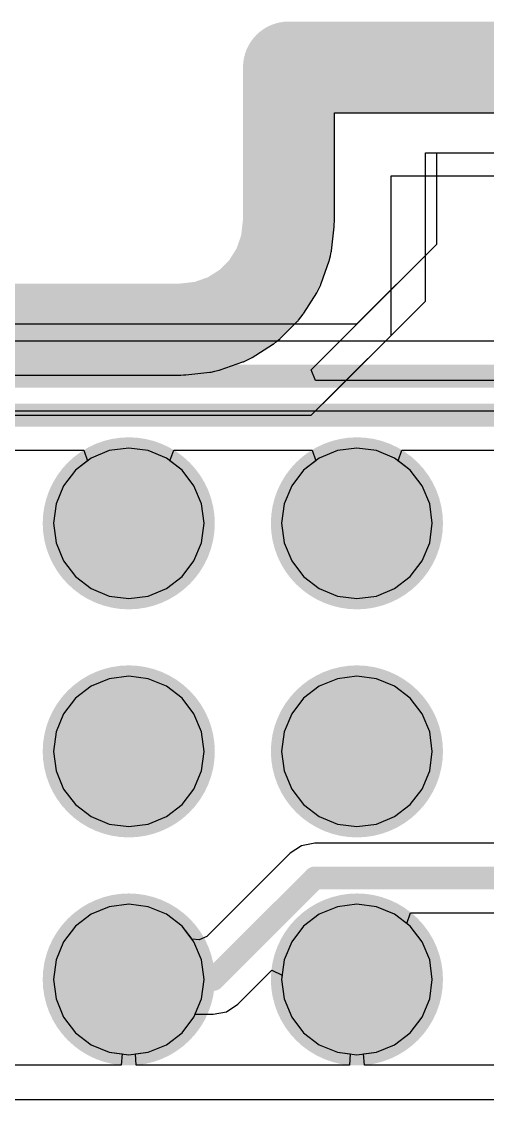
# Model space of a CAD drawing. Header units: millimetres. Extents: x 50.7 to 141.9, y 26.7 to 123.6.
# Drawn here: x 104.6 to 109.78, y 111.63 to 123.64 of the extents above; entities that cross this region are included whole.
import ezdxf

# ---------------------------------------------------------------- set-up
doc = ezdxf.new("R2010")
doc.units = ezdxf.units.MM
for name, color, linetype in [('BottomLayer', 5, 'Continuous'), ('BottomSolder', 6, 'Continuous'), ('InternalPlane1', 76, 'Continuous'), ('InternalPlane3', 216, 'Continuous'), ('MidLayer1', 16, 'Continuous'), ('MidLayer2', 76, 'Continuous'), ('MidLayer3', 90, 'Continuous'), ('MidLayer4', 156, 'Continuous'), ('MultiLayer', 9, 'Continuous'), ('TopLayer', 1, 'Continuous'), ('TopSolder', 216, 'Continuous')]:
    doc.layers.add(name, color=color, linetype=linetype)

msp = doc.modelspace()

# ---------------------------------------------------------------- linework, layer by layer
at = {"layer": 'BottomLayer'}
for p, q in [((109.22, 121.158), (109.22, 122.174)), ((109.22, 122.174), (139.827, 122.174)), ((108.331, 120.269), (109.22, 121.158)), ((86.995, 120.269), (108.331, 120.269)), ((115.911, 120.076), (65.191, 120.076)), ((99.235, 119.3), (115.751, 119.3)), ((105.574, 118.859), (105.372, 118.775)), ((105.791, 118.887), (105.574, 118.859)), ((106.008, 118.859), (105.791, 118.887)), ((106.21, 118.775), (106.008, 118.859)), ((108.114, 118.859), (107.912, 118.775)), ((108.331, 118.887), (108.114, 118.859)), ((108.548, 118.859), (108.331, 118.887)), ((108.75, 118.775), (108.548, 118.859)), ((105.372, 118.775), (105.198, 118.642)), ((106.384, 118.642), (106.21, 118.775)), ((107.912, 118.775), (107.738, 118.642)), ((108.924, 118.642), (108.75, 118.775)), ((105.198, 118.642), (105.065, 118.468)), ((106.517, 118.468), (106.384, 118.642)), ((107.738, 118.642), (107.605, 118.468)), ((109.057, 118.468), (108.924, 118.642)), ((105.065, 118.468), (104.981, 118.266)), ((106.601, 118.266), (106.517, 118.468)), ((107.605, 118.468), (107.521, 118.266)), ((109.141, 118.266), (109.057, 118.468)), ((104.981, 118.266), (104.953, 118.049)), ((106.629, 118.049), (106.601, 118.266)), ((107.521, 118.266), (107.493, 118.049)), ((109.169, 118.049), (109.141, 118.266)), ((104.953, 118.049), (104.981, 117.832)), ((106.601, 117.832), (106.629, 118.049)), ((107.493, 118.049), (107.521, 117.832)), ((109.141, 117.832), (109.169, 118.049)), ((104.981, 117.832), (105.065, 117.63)), ((106.517, 117.63), (106.601, 117.832)), ((107.521, 117.832), (107.605, 117.63)), ((109.057, 117.63), (109.141, 117.832)), ((105.065, 117.63), (105.198, 117.456)), ((106.384, 117.456), (106.517, 117.63)), ((107.605, 117.63), (107.738, 117.456)), ((108.924, 117.456), (109.057, 117.63)), ((105.198, 117.456), (105.372, 117.323)), ((106.21, 117.323), (106.384, 117.456)), ((107.738, 117.456), (107.912, 117.323)), ((108.75, 117.323), (108.924, 117.456)), ((105.372, 117.323), (105.574, 117.239)), ((106.008, 117.239), (106.21, 117.323)), ((107.912, 117.323), (108.114, 117.239)), ((108.548, 117.239), (108.75, 117.323)), ((105.574, 117.239), (105.791, 117.211)), ((105.791, 117.211), (106.008, 117.239)), ((108.114, 117.239), (108.331, 117.211)), ((108.331, 117.211), (108.548, 117.239)), ((105.791, 116.347), (105.574, 116.319)), ((106.008, 116.319), (105.791, 116.347)), ((108.331, 116.347), (108.114, 116.319)), ((108.548, 116.319), (108.331, 116.347)), ((105.372, 116.235), (105.198, 116.102)), ((105.574, 116.319), (105.372, 116.235)), ((106.21, 116.235), (106.008, 116.319)), ((106.384, 116.102), (106.21, 116.235)), ((107.912, 116.235), (107.738, 116.102)), ((108.114, 116.319), (107.912, 116.235)), ((108.75, 116.235), (108.548, 116.319)), ((108.924, 116.102), (108.75, 116.235)), ((105.198, 116.102), (105.065, 115.928)), ((106.517, 115.928), (106.384, 116.102)), ((107.738, 116.102), (107.605, 115.928)), ((109.057, 115.928), (108.924, 116.102)), ((105.065, 115.928), (104.981, 115.726)), ((106.601, 115.726), (106.517, 115.928)), ((107.605, 115.928), (107.521, 115.726)), ((109.141, 115.726), (109.057, 115.928)), ((104.981, 115.726), (104.953, 115.509)), ((106.629, 115.509), (106.601, 115.726)), ((107.521, 115.726), (107.493, 115.509)), ((109.169, 115.509), (109.141, 115.726)), ((104.953, 115.509), (104.981, 115.292)), ((106.601, 115.292), (106.629, 115.509)), ((107.493, 115.509), (107.521, 115.292)), ((109.141, 115.292), (109.169, 115.509)), ((104.981, 115.292), (105.065, 115.09)), ((106.517, 115.09), (106.601, 115.292)), ((107.521, 115.292), (107.605, 115.09)), ((109.057, 115.09), (109.141, 115.292)), ((105.065, 115.09), (105.198, 114.916)), ((106.384, 114.916), (106.517, 115.09)), ((107.605, 115.09), (107.738, 114.916)), ((108.924, 114.916), (109.057, 115.09)), ((105.198, 114.916), (105.372, 114.783)), ((106.21, 114.783), (106.384, 114.916)), ((107.738, 114.916), (107.912, 114.783)), ((108.75, 114.783), (108.924, 114.916)), ((105.372, 114.783), (105.574, 114.699)), ((106.008, 114.699), (106.21, 114.783)), ((107.912, 114.783), (108.114, 114.699)), ((108.548, 114.699), (108.75, 114.783)), ((105.574, 114.699), (105.791, 114.671)), ((105.791, 114.671), (106.008, 114.699)), ((108.114, 114.699), (108.331, 114.671)), ((108.331, 114.671), (108.548, 114.699)), ((105.791, 113.807), (105.574, 113.779)), ((106.008, 113.779), (105.791, 113.807)), ((108.331, 113.807), (108.114, 113.779)), ((108.548, 113.779), (108.331, 113.807)), ((105.372, 113.695), (105.198, 113.562)), ((105.574, 113.779), (105.372, 113.695)), ((106.21, 113.695), (106.008, 113.779)), ((106.384, 113.562), (106.21, 113.695)), ((107.912, 113.695), (107.738, 113.562)), ((108.114, 113.779), (107.912, 113.695)), ((108.75, 113.695), (108.548, 113.779)), ((108.924, 113.562), (108.75, 113.695)), ((105.198, 113.562), (105.065, 113.388)), ((106.517, 113.388), (106.384, 113.562)), ((107.738, 113.562), (107.605, 113.388)), ((109.057, 113.388), (108.924, 113.562)), ((105.065, 113.388), (104.981, 113.186)), ((106.601, 113.186), (106.517, 113.388)), ((107.605, 113.388), (107.521, 113.186)), ((109.141, 113.186), (109.057, 113.388)), ((104.981, 113.186), (104.953, 112.969)), ((106.629, 112.969), (106.601, 113.186)), ((107.521, 113.186), (107.493, 112.969)), ((109.169, 112.969), (109.141, 113.186)), ((104.953, 112.969), (104.981, 112.752)), ((106.601, 112.752), (106.629, 112.969)), ((107.493, 112.969), (107.521, 112.752)), ((109.141, 112.752), (109.169, 112.969)), ((104.981, 112.752), (105.065, 112.55)), ((106.517, 112.55), (106.601, 112.752)), ((107.521, 112.752), (107.605, 112.55)), ((109.057, 112.55), (109.141, 112.752)), ((105.065, 112.55), (105.198, 112.376)), ((106.384, 112.376), (106.517, 112.55)), ((107.605, 112.55), (107.738, 112.376)), ((108.924, 112.376), (109.057, 112.55)), ((105.198, 112.376), (105.372, 112.243)), ((106.21, 112.243), (106.384, 112.376)), ((107.738, 112.376), (107.912, 112.243)), ((108.75, 112.243), (108.924, 112.376)), ((105.372, 112.243), (105.574, 112.159)), ((106.008, 112.159), (106.21, 112.243)), ((107.912, 112.243), (108.114, 112.159)), ((108.548, 112.159), (108.75, 112.243)), ((105.574, 112.159), (105.791, 112.131)), ((105.791, 112.131), (106.008, 112.159)), ((108.114, 112.159), (108.331, 112.131)), ((108.331, 112.131), (108.548, 112.159))]:
    msp.add_line(p, q, dxfattribs=at)
at = {"layer": 'BottomLayer', "const_width": 0.254}
msp.add_lwpolyline([(65.191, 119.688), (115.911, 119.688)], dxfattribs=at)
at = {"layer": 'BottomLayer', "const_width": 0.577}
for points in [[(105.502, 118.049, 1), (106.079, 118.049, 1)], [(108.042, 118.049, 1), (108.619, 118.049, 1)], [(105.502, 115.509, 1), (106.079, 115.509, 1)], [(108.042, 115.509, 1), (108.619, 115.509, 1)], [(105.502, 112.969, 1), (106.079, 112.969, 1)], [(108.042, 112.969, 1), (108.619, 112.969, 1)]]:
    msp.add_lwpolyline(points, format="xyb", close=True, dxfattribs=at)
at = {"layer": 'BottomSolder', "const_width": 0.679}
for points in [[(105.452, 118.049, 1), (106.13, 118.049, 1)], [(107.992, 118.049, 1), (108.67, 118.049, 1)], [(105.452, 115.509, 1), (106.13, 115.509, 1)], [(107.992, 115.509, 1), (108.67, 115.509, 1)], [(105.452, 112.969, 1), (106.13, 112.969, 1)], [(107.992, 112.969, 1), (108.67, 112.969, 1)]]:
    msp.add_lwpolyline(points, format="xyb", close=True, dxfattribs=at)
at = {"layer": 'InternalPlane1'}
for p, q in [((108.081, 121.409), (108.081, 122.619)), ((108.081, 122.619), (140.14, 122.619)), ((108.078, 121.352), (108.079, 121.38)), ((108.079, 121.38), (108.081, 121.409)), ((108.048, 121.085), (108.078, 121.352)), ((108.027, 120.987), (108.036, 121.029)), ((108.036, 121.029), (108.046, 121.071)), ((108.046, 121.071), (108.047, 121.078)), ((108.047, 121.078), (108.048, 121.085)), ((107.934, 120.72), (108.023, 120.973)), ((108.023, 120.973), (108.024, 120.98)), ((108.024, 120.98), (108.027, 120.987)), ((107.892, 120.629), (107.91, 120.668)), ((107.91, 120.668), (107.929, 120.706)), ((107.929, 120.706), (107.931, 120.713)), ((107.931, 120.713), (107.934, 120.72)), ((107.741, 120.389), (107.884, 120.617)), ((107.884, 120.617), (107.888, 120.623)), ((107.888, 120.623), (107.892, 120.629)), ((107.48, 120.11), (107.67, 120.3)), ((107.67, 120.3), (107.675, 120.305)), ((107.675, 120.305), (107.68, 120.31)), ((107.68, 120.31), (107.706, 120.344)), ((107.706, 120.344), (107.734, 120.377)), ((107.734, 120.377), (107.737, 120.384)), ((107.737, 120.384), (107.741, 120.389)), ((107.391, 120.039), (107.396, 120.043)), ((107.396, 120.043), (107.403, 120.046)), ((107.403, 120.046), (107.436, 120.074)), ((107.436, 120.074), (107.47, 120.1)), ((107.47, 120.1), (107.475, 120.105)), ((107.475, 120.105), (107.48, 120.11)), ((107.163, 119.896), (107.391, 120.039)), ((106.807, 119.757), (107.06, 119.846)), ((107.06, 119.846), (107.067, 119.849)), ((107.067, 119.849), (107.074, 119.851)), ((107.074, 119.851), (107.112, 119.87)), ((107.112, 119.87), (107.151, 119.888)), ((107.151, 119.888), (107.157, 119.892)), ((107.157, 119.892), (107.163, 119.896)), ((88.451, 119.699), (106.371, 119.699)), ((106.371, 119.699), (106.4, 119.701)), ((106.4, 119.701), (106.428, 119.702)), ((106.428, 119.702), (106.695, 119.732)), ((106.695, 119.732), (106.702, 119.733)), ((106.702, 119.733), (106.709, 119.734)), ((106.709, 119.734), (106.751, 119.744)), ((106.751, 119.744), (106.793, 119.753)), ((106.793, 119.753), (106.8, 119.756)), ((106.8, 119.756), (106.807, 119.757))]:
    msp.add_line(p, q, dxfattribs=at)
at = {"layer": 'InternalPlane1', "const_width": 1.016}
for points in [[(107.571, 121.409), (107.571, 123.129)], [(107.571, 123.129), (140.351, 123.129)], [(107.541, 121.142), (107.571, 121.409)], [(107.452, 120.888), (107.541, 121.142)], [(107.309, 120.661), (107.452, 120.888)], [(107.119, 120.471), (107.309, 120.661)], [(106.892, 120.328), (107.119, 120.471)], [(106.638, 120.239), (106.892, 120.328)], [(88.451, 120.209), (106.371, 120.209)], [(106.371, 120.209), (106.638, 120.239)]]:
    msp.add_lwpolyline(points, dxfattribs=at)
at = {"layer": 'InternalPlane1'}
for points, const_width in [([(107.317, 123.129, 1), (107.825, 123.129, 1)], 0.508), ([(107.317, 123.129, 1), (107.825, 123.129, 1)], 0.508), ([(107.317, 121.409, 1), (107.825, 121.409, 1)], 0.508), ([(107.317, 121.409, 1), (107.825, 121.409, 1)], 0.508), ([(107.287, 121.142, 1), (107.795, 121.142, 1)], 0.508), ([(107.287, 121.142, 1), (107.795, 121.142, 1)], 0.508), ([(107.198, 120.888, 1), (107.706, 120.888, 1)], 0.508), ([(107.198, 120.888, 1), (107.706, 120.888, 1)], 0.508), ([(107.055, 120.661, 1), (107.563, 120.661, 1)], 0.508), ([(107.055, 120.661, 1), (107.563, 120.661, 1)], 0.508), ([(106.865, 120.471, 1), (107.373, 120.471, 1)], 0.508), ([(106.865, 120.471, 1), (107.373, 120.471, 1)], 0.508), ([(106.638, 120.328, 1), (107.146, 120.328, 1)], 0.508), ([(106.638, 120.328, 1), (107.146, 120.328, 1)], 0.508), ([(106.117, 120.209, 1), (106.625, 120.209, 1)], 0.508), ([(106.117, 120.209, 1), (106.625, 120.209, 1)], 0.508), ([(106.384, 120.239, 1), (106.892, 120.239, 1)], 0.508), ([(106.384, 120.239, 1), (106.892, 120.239, 1)], 0.508), ([(105.312, 118.049, 1), (106.27, 118.049, 1)], 0.958), ([(107.852, 118.049, 1), (108.81, 118.049, 1)], 0.958), ([(105.312, 115.509, 1), (106.27, 115.509, 1)], 0.958), ([(107.852, 115.509, 1), (108.81, 115.509, 1)], 0.958), ([(105.312, 112.969, 1), (106.27, 112.969, 1)], 0.958), ([(107.852, 112.969, 1), (108.81, 112.969, 1)], 0.958)]:
    msp.add_lwpolyline(points, format="xyb", close=True, dxfattribs=dict(at, const_width=const_width))
at = {"layer": 'InternalPlane3'}
for p, q in [((108.081, 121.409), (108.081, 122.619)), ((108.081, 122.619), (140.14, 122.619)), ((108.078, 121.352), (108.079, 121.38)), ((108.079, 121.38), (108.081, 121.409)), ((108.048, 121.085), (108.078, 121.352)), ((108.027, 120.987), (108.036, 121.029)), ((108.036, 121.029), (108.046, 121.071)), ((108.046, 121.071), (108.047, 121.078)), ((108.047, 121.078), (108.048, 121.085)), ((107.934, 120.72), (108.023, 120.973)), ((108.023, 120.973), (108.024, 120.98)), ((108.024, 120.98), (108.027, 120.987)), ((107.892, 120.629), (107.91, 120.668)), ((107.91, 120.668), (107.929, 120.706)), ((107.929, 120.706), (107.931, 120.713)), ((107.931, 120.713), (107.934, 120.72)), ((107.741, 120.389), (107.884, 120.617)), ((107.884, 120.617), (107.888, 120.623)), ((107.888, 120.623), (107.892, 120.629)), ((107.48, 120.11), (107.67, 120.3)), ((107.67, 120.3), (107.675, 120.305)), ((107.675, 120.305), (107.68, 120.31)), ((107.68, 120.31), (107.706, 120.344)), ((107.706, 120.344), (107.734, 120.377)), ((107.734, 120.377), (107.737, 120.384)), ((107.737, 120.384), (107.741, 120.389)), ((107.391, 120.039), (107.396, 120.043)), ((107.396, 120.043), (107.403, 120.046)), ((107.403, 120.046), (107.436, 120.074)), ((107.436, 120.074), (107.47, 120.1)), ((107.47, 120.1), (107.475, 120.105)), ((107.475, 120.105), (107.48, 120.11)), ((107.163, 119.896), (107.391, 120.039)), ((106.807, 119.757), (107.06, 119.846)), ((107.06, 119.846), (107.067, 119.849)), ((107.067, 119.849), (107.074, 119.851)), ((107.074, 119.851), (107.112, 119.87)), ((107.112, 119.87), (107.151, 119.888)), ((107.151, 119.888), (107.157, 119.892)), ((107.157, 119.892), (107.163, 119.896)), ((88.451, 119.699), (106.371, 119.699)), ((106.371, 119.699), (106.4, 119.701)), ((106.4, 119.701), (106.428, 119.702)), ((106.428, 119.702), (106.695, 119.732)), ((106.695, 119.732), (106.702, 119.733)), ((106.702, 119.733), (106.709, 119.734)), ((106.709, 119.734), (106.751, 119.744)), ((106.751, 119.744), (106.793, 119.753)), ((106.793, 119.753), (106.8, 119.756)), ((106.8, 119.756), (106.807, 119.757))]:
    msp.add_line(p, q, dxfattribs=at)
at = {"layer": 'InternalPlane3', "const_width": 1.016}
for points in [[(107.571, 121.409), (107.571, 123.129)], [(107.571, 123.129), (140.351, 123.129)], [(107.541, 121.142), (107.571, 121.409)], [(107.452, 120.888), (107.541, 121.142)], [(107.309, 120.661), (107.452, 120.888)], [(107.119, 120.471), (107.309, 120.661)], [(106.892, 120.328), (107.119, 120.471)], [(106.638, 120.239), (106.892, 120.328)], [(88.451, 120.209), (106.371, 120.209)], [(106.371, 120.209), (106.638, 120.239)]]:
    msp.add_lwpolyline(points, dxfattribs=at)
at = {"layer": 'InternalPlane3'}
for points, const_width in [([(107.317, 123.129, 1), (107.825, 123.129, 1)], 0.508), ([(107.317, 123.129, 1), (107.825, 123.129, 1)], 0.508), ([(107.317, 121.409, 1), (107.825, 121.409, 1)], 0.508), ([(107.317, 121.409, 1), (107.825, 121.409, 1)], 0.508), ([(107.287, 121.142, 1), (107.795, 121.142, 1)], 0.508), ([(107.287, 121.142, 1), (107.795, 121.142, 1)], 0.508), ([(107.198, 120.888, 1), (107.706, 120.888, 1)], 0.508), ([(107.198, 120.888, 1), (107.706, 120.888, 1)], 0.508), ([(107.055, 120.661, 1), (107.563, 120.661, 1)], 0.508), ([(107.055, 120.661, 1), (107.563, 120.661, 1)], 0.508), ([(106.865, 120.471, 1), (107.373, 120.471, 1)], 0.508), ([(106.865, 120.471, 1), (107.373, 120.471, 1)], 0.508), ([(106.638, 120.328, 1), (107.146, 120.328, 1)], 0.508), ([(106.638, 120.328, 1), (107.146, 120.328, 1)], 0.508), ([(106.117, 120.209, 1), (106.625, 120.209, 1)], 0.508), ([(106.117, 120.209, 1), (106.625, 120.209, 1)], 0.508), ([(106.384, 120.239, 1), (106.892, 120.239, 1)], 0.508), ([(106.384, 120.239, 1), (106.892, 120.239, 1)], 0.508), ([(105.312, 118.049, 1), (106.27, 118.049, 1)], 0.958), ([(107.852, 118.049, 1), (108.81, 118.049, 1)], 0.958), ([(105.312, 115.509, 1), (106.27, 115.509, 1)], 0.958), ([(107.852, 115.509, 1), (108.81, 115.509, 1)], 0.958), ([(105.312, 112.969, 1), (106.27, 112.969, 1)], 0.958), ([(107.852, 112.969, 1), (108.81, 112.969, 1)], 0.958)]:
    msp.add_lwpolyline(points, format="xyb", close=True, dxfattribs=dict(at, const_width=const_width))
at = {"layer": 'MidLayer1', "const_width": 0.577}
for points in [[(105.502, 118.049, 1), (106.079, 118.049, 1)], [(108.042, 118.049, 1), (108.619, 118.049, 1)], [(105.502, 115.509, 1), (106.079, 115.509, 1)], [(108.042, 115.509, 1), (108.619, 115.509, 1)], [(105.502, 112.969, 1), (106.079, 112.969, 1)], [(108.042, 112.969, 1), (108.619, 112.969, 1)]]:
    msp.add_lwpolyline(points, format="xyb", close=True, dxfattribs=at)
at = {"layer": 'MidLayer2', "const_width": 0.577}
for points in [[(105.502, 118.049, 1), (106.079, 118.049, 1)], [(108.042, 118.049, 1), (108.619, 118.049, 1)], [(105.502, 115.509, 1), (106.079, 115.509, 1)], [(108.042, 115.509, 1), (108.619, 115.509, 1)], [(105.502, 112.969, 1), (106.079, 112.969, 1)], [(108.042, 112.969, 1), (108.619, 112.969, 1)]]:
    msp.add_lwpolyline(points, format="xyb", close=True, dxfattribs=at)
at = {"layer": 'MidLayer3'}
for p, q in [((108.712, 120.142), (108.712, 121.92)), ((108.712, 121.92), (118.745, 121.92)), ((108.077, 119.507), (108.712, 120.142)), ((107.823, 119.253), (108.077, 119.507)), ((87.376, 119.253), (107.823, 119.253)), ((105.574, 118.859), (105.372, 118.775)), ((105.791, 118.887), (105.574, 118.859)), ((106.008, 118.859), (105.791, 118.887)), ((106.21, 118.775), (106.008, 118.859)), ((108.114, 118.859), (107.912, 118.775)), ((108.331, 118.887), (108.114, 118.859)), ((108.548, 118.859), (108.331, 118.887)), ((108.75, 118.775), (108.548, 118.859)), ((105.372, 118.775), (105.198, 118.642)), ((106.384, 118.642), (106.21, 118.775)), ((107.912, 118.775), (107.738, 118.642)), ((108.924, 118.642), (108.75, 118.775)), ((105.198, 118.642), (105.065, 118.468)), ((106.517, 118.468), (106.384, 118.642)), ((107.738, 118.642), (107.605, 118.468)), ((109.057, 118.468), (108.924, 118.642)), ((105.065, 118.468), (104.981, 118.266)), ((106.601, 118.266), (106.517, 118.468)), ((107.605, 118.468), (107.521, 118.266)), ((109.141, 118.266), (109.057, 118.468)), ((104.981, 118.266), (104.953, 118.049)), ((106.629, 118.049), (106.601, 118.266)), ((107.521, 118.266), (107.493, 118.049)), ((109.169, 118.049), (109.141, 118.266)), ((104.953, 118.049), (104.981, 117.832)), ((106.601, 117.832), (106.629, 118.049)), ((107.493, 118.049), (107.521, 117.832)), ((109.141, 117.832), (109.169, 118.049)), ((104.981, 117.832), (105.065, 117.63)), ((106.517, 117.63), (106.601, 117.832)), ((107.521, 117.832), (107.605, 117.63)), ((109.057, 117.63), (109.141, 117.832)), ((105.065, 117.63), (105.198, 117.456)), ((106.384, 117.456), (106.517, 117.63)), ((107.605, 117.63), (107.738, 117.456)), ((108.924, 117.456), (109.057, 117.63)), ((105.198, 117.456), (105.372, 117.323)), ((106.21, 117.323), (106.384, 117.456)), ((107.738, 117.456), (107.912, 117.323)), ((108.75, 117.323), (108.924, 117.456)), ((105.372, 117.323), (105.574, 117.239)), ((106.008, 117.239), (106.21, 117.323)), ((107.912, 117.323), (108.114, 117.239)), ((108.548, 117.239), (108.75, 117.323)), ((105.574, 117.239), (105.791, 117.211)), ((105.791, 117.211), (106.008, 117.239)), ((108.114, 117.239), (108.331, 117.211)), ((108.331, 117.211), (108.548, 117.239)), ((105.791, 116.347), (105.574, 116.319)), ((106.008, 116.319), (105.791, 116.347)), ((108.331, 116.347), (108.114, 116.319)), ((108.548, 116.319), (108.331, 116.347)), ((105.372, 116.235), (105.198, 116.102)), ((105.574, 116.319), (105.372, 116.235)), ((106.21, 116.235), (106.008, 116.319)), ((106.384, 116.102), (106.21, 116.235)), ((107.912, 116.235), (107.738, 116.102)), ((108.114, 116.319), (107.912, 116.235)), ((108.75, 116.235), (108.548, 116.319)), ((108.924, 116.102), (108.75, 116.235)), ((105.198, 116.102), (105.065, 115.928)), ((106.517, 115.928), (106.384, 116.102)), ((107.738, 116.102), (107.605, 115.928)), ((109.057, 115.928), (108.924, 116.102)), ((105.065, 115.928), (104.981, 115.726)), ((106.601, 115.726), (106.517, 115.928)), ((107.605, 115.928), (107.521, 115.726)), ((109.141, 115.726), (109.057, 115.928)), ((104.981, 115.726), (104.953, 115.509)), ((106.629, 115.509), (106.601, 115.726)), ((107.521, 115.726), (107.493, 115.509)), ((109.169, 115.509), (109.141, 115.726)), ((104.953, 115.509), (104.981, 115.292)), ((106.601, 115.292), (106.629, 115.509)), ((107.493, 115.509), (107.521, 115.292)), ((109.141, 115.292), (109.169, 115.509)), ((104.981, 115.292), (105.065, 115.09)), ((106.517, 115.09), (106.601, 115.292)), ((107.521, 115.292), (107.605, 115.09)), ((109.057, 115.09), (109.141, 115.292)), ((105.065, 115.09), (105.198, 114.916)), ((106.384, 114.916), (106.517, 115.09)), ((107.605, 115.09), (107.738, 114.916)), ((108.924, 114.916), (109.057, 115.09)), ((105.198, 114.916), (105.372, 114.783)), ((106.21, 114.783), (106.384, 114.916)), ((107.738, 114.916), (107.912, 114.783)), ((108.75, 114.783), (108.924, 114.916)), ((105.372, 114.783), (105.574, 114.699)), ((106.008, 114.699), (106.21, 114.783)), ((107.912, 114.783), (108.114, 114.699)), ((108.548, 114.699), (108.75, 114.783)), ((105.574, 114.699), (105.791, 114.671)), ((105.791, 114.671), (106.008, 114.699)), ((108.114, 114.699), (108.331, 114.671)), ((108.331, 114.671), (108.548, 114.699)), ((105.791, 113.807), (105.574, 113.779)), ((106.008, 113.779), (105.791, 113.807)), ((108.331, 113.807), (108.114, 113.779)), ((108.548, 113.779), (108.331, 113.807)), ((105.372, 113.695), (105.198, 113.562)), ((105.574, 113.779), (105.372, 113.695)), ((106.21, 113.695), (106.008, 113.779)), ((106.384, 113.562), (106.21, 113.695)), ((107.912, 113.695), (107.738, 113.562)), ((108.114, 113.779), (107.912, 113.695)), ((108.75, 113.695), (108.548, 113.779)), ((108.924, 113.562), (108.75, 113.695)), ((105.198, 113.562), (105.065, 113.388)), ((106.517, 113.388), (106.384, 113.562)), ((107.738, 113.562), (107.605, 113.388)), ((109.057, 113.388), (108.924, 113.562)), ((105.065, 113.388), (104.981, 113.186)), ((106.601, 113.186), (106.517, 113.388)), ((107.605, 113.388), (107.521, 113.186)), ((109.141, 113.186), (109.057, 113.388)), ((104.981, 113.186), (104.953, 112.969)), ((106.629, 112.969), (106.601, 113.186)), ((107.521, 113.186), (107.493, 112.969)), ((109.169, 112.969), (109.141, 113.186)), ((104.953, 112.969), (104.981, 112.752)), ((106.601, 112.752), (106.629, 112.969)), ((107.493, 112.969), (107.521, 112.752)), ((109.141, 112.752), (109.169, 112.969)), ((104.981, 112.752), (105.065, 112.55)), ((106.517, 112.55), (106.601, 112.752)), ((107.521, 112.752), (107.605, 112.55)), ((109.057, 112.55), (109.141, 112.752)), ((105.065, 112.55), (105.198, 112.376)), ((106.384, 112.376), (106.517, 112.55)), ((107.605, 112.55), (107.738, 112.376)), ((108.924, 112.376), (109.057, 112.55)), ((105.198, 112.376), (105.372, 112.243)), ((106.21, 112.243), (106.384, 112.376)), ((107.738, 112.376), (107.912, 112.243)), ((108.75, 112.243), (108.924, 112.376)), ((105.372, 112.243), (105.574, 112.159)), ((106.008, 112.159), (106.21, 112.243)), ((107.912, 112.243), (108.114, 112.159)), ((108.548, 112.159), (108.75, 112.243)), ((105.574, 112.159), (105.791, 112.131)), ((105.791, 112.131), (106.008, 112.159)), ((108.114, 112.159), (108.331, 112.131)), ((108.331, 112.131), (108.548, 112.159))]:
    msp.add_line(p, q, dxfattribs=at)
at = {"layer": 'MidLayer3', "const_width": 0.577}
for points in [[(105.502, 118.049, 1), (106.079, 118.049, 1)], [(108.042, 118.049, 1), (108.619, 118.049, 1)], [(105.502, 115.509, 1), (106.079, 115.509, 1)], [(108.042, 115.509, 1), (108.619, 115.509, 1)], [(105.502, 112.969, 1), (106.079, 112.969, 1)], [(108.042, 112.969, 1), (108.619, 112.969, 1)]]:
    msp.add_lwpolyline(points, format="xyb", close=True, dxfattribs=at)
at = {"layer": 'MidLayer4'}
for p, q in [((109.093, 120.523), (109.093, 121.92)), ((109.093, 121.92), (139.192, 121.92)), ((107.823, 119.253), (109.093, 120.523)), ((86.741, 119.253), (107.823, 119.253)), ((105.574, 118.859), (105.372, 118.775)), ((105.791, 118.887), (105.574, 118.859)), ((106.008, 118.859), (105.791, 118.887)), ((106.21, 118.775), (106.008, 118.859)), ((108.114, 118.859), (107.912, 118.775)), ((108.331, 118.887), (108.114, 118.859)), ((108.548, 118.859), (108.331, 118.887)), ((108.75, 118.775), (108.548, 118.859)), ((105.372, 118.775), (105.198, 118.642)), ((106.384, 118.642), (106.21, 118.775)), ((107.912, 118.775), (107.738, 118.642)), ((108.924, 118.642), (108.75, 118.775)), ((105.198, 118.642), (105.065, 118.468)), ((106.517, 118.468), (106.384, 118.642)), ((107.738, 118.642), (107.605, 118.468)), ((109.057, 118.468), (108.924, 118.642)), ((105.065, 118.468), (104.981, 118.266)), ((106.601, 118.266), (106.517, 118.468)), ((107.605, 118.468), (107.521, 118.266)), ((109.141, 118.266), (109.057, 118.468)), ((104.981, 118.266), (104.953, 118.049)), ((106.629, 118.049), (106.601, 118.266)), ((107.521, 118.266), (107.493, 118.049)), ((109.169, 118.049), (109.141, 118.266)), ((104.953, 118.049), (104.981, 117.832)), ((106.601, 117.832), (106.629, 118.049)), ((107.493, 118.049), (107.521, 117.832)), ((109.141, 117.832), (109.169, 118.049)), ((104.981, 117.832), (105.065, 117.63)), ((106.517, 117.63), (106.601, 117.832)), ((107.521, 117.832), (107.605, 117.63)), ((109.057, 117.63), (109.141, 117.832)), ((105.065, 117.63), (105.198, 117.456)), ((106.384, 117.456), (106.517, 117.63)), ((107.605, 117.63), (107.738, 117.456)), ((108.924, 117.456), (109.057, 117.63)), ((105.198, 117.456), (105.372, 117.323)), ((106.21, 117.323), (106.384, 117.456)), ((107.738, 117.456), (107.912, 117.323)), ((108.75, 117.323), (108.924, 117.456)), ((105.372, 117.323), (105.574, 117.239)), ((106.008, 117.239), (106.21, 117.323)), ((107.912, 117.323), (108.114, 117.239)), ((108.548, 117.239), (108.75, 117.323)), ((105.574, 117.239), (105.791, 117.211)), ((105.791, 117.211), (106.008, 117.239)), ((108.114, 117.239), (108.331, 117.211)), ((108.331, 117.211), (108.548, 117.239)), ((105.791, 116.347), (105.574, 116.319)), ((106.008, 116.319), (105.791, 116.347)), ((108.331, 116.347), (108.114, 116.319)), ((108.548, 116.319), (108.331, 116.347)), ((105.372, 116.235), (105.198, 116.102)), ((105.574, 116.319), (105.372, 116.235)), ((106.21, 116.235), (106.008, 116.319)), ((106.384, 116.102), (106.21, 116.235)), ((107.912, 116.235), (107.738, 116.102)), ((108.114, 116.319), (107.912, 116.235)), ((108.75, 116.235), (108.548, 116.319)), ((108.924, 116.102), (108.75, 116.235)), ((105.198, 116.102), (105.065, 115.928)), ((106.517, 115.928), (106.384, 116.102)), ((107.738, 116.102), (107.605, 115.928)), ((109.057, 115.928), (108.924, 116.102)), ((105.065, 115.928), (104.981, 115.726)), ((106.601, 115.726), (106.517, 115.928)), ((107.605, 115.928), (107.521, 115.726)), ((109.141, 115.726), (109.057, 115.928)), ((104.981, 115.726), (104.953, 115.509)), ((106.629, 115.509), (106.601, 115.726)), ((107.521, 115.726), (107.493, 115.509)), ((109.169, 115.509), (109.141, 115.726)), ((104.953, 115.509), (104.981, 115.292)), ((106.601, 115.292), (106.629, 115.509)), ((107.493, 115.509), (107.521, 115.292)), ((109.141, 115.292), (109.169, 115.509)), ((104.981, 115.292), (105.065, 115.09)), ((106.517, 115.09), (106.601, 115.292)), ((107.521, 115.292), (107.605, 115.09)), ((109.057, 115.09), (109.141, 115.292)), ((105.065, 115.09), (105.198, 114.916)), ((106.384, 114.916), (106.517, 115.09)), ((107.605, 115.09), (107.738, 114.916)), ((108.924, 114.916), (109.057, 115.09)), ((105.198, 114.916), (105.372, 114.783)), ((106.21, 114.783), (106.384, 114.916)), ((107.738, 114.916), (107.912, 114.783)), ((108.75, 114.783), (108.924, 114.916)), ((105.372, 114.783), (105.574, 114.699)), ((106.008, 114.699), (106.21, 114.783)), ((107.912, 114.783), (108.114, 114.699)), ((108.548, 114.699), (108.75, 114.783)), ((105.574, 114.699), (105.791, 114.671)), ((105.791, 114.671), (106.008, 114.699)), ((108.114, 114.699), (108.331, 114.671)), ((108.331, 114.671), (108.548, 114.699)), ((105.791, 113.807), (105.574, 113.779)), ((106.008, 113.779), (105.791, 113.807)), ((108.331, 113.807), (108.114, 113.779)), ((108.548, 113.779), (108.331, 113.807)), ((105.372, 113.695), (105.198, 113.562)), ((105.574, 113.779), (105.372, 113.695)), ((106.21, 113.695), (106.008, 113.779)), ((106.384, 113.562), (106.21, 113.695)), ((107.912, 113.695), (107.738, 113.562)), ((108.114, 113.779), (107.912, 113.695)), ((108.75, 113.695), (108.548, 113.779)), ((108.924, 113.562), (108.75, 113.695)), ((105.198, 113.562), (105.065, 113.388)), ((106.517, 113.388), (106.384, 113.562)), ((107.738, 113.562), (107.605, 113.388)), ((109.057, 113.388), (108.924, 113.562)), ((105.065, 113.388), (104.981, 113.186)), ((106.601, 113.186), (106.517, 113.388)), ((107.605, 113.388), (107.521, 113.186)), ((109.141, 113.186), (109.057, 113.388)), ((104.981, 113.186), (104.953, 112.969)), ((106.629, 112.969), (106.601, 113.186)), ((107.521, 113.186), (107.493, 112.969)), ((109.169, 112.969), (109.141, 113.186)), ((104.953, 112.969), (104.981, 112.752)), ((106.601, 112.752), (106.629, 112.969)), ((107.493, 112.969), (107.521, 112.752)), ((109.141, 112.752), (109.169, 112.969)), ((104.981, 112.752), (105.065, 112.55)), ((106.517, 112.55), (106.601, 112.752)), ((107.521, 112.752), (107.605, 112.55)), ((109.057, 112.55), (109.141, 112.752)), ((105.065, 112.55), (105.198, 112.376)), ((106.384, 112.376), (106.517, 112.55)), ((107.605, 112.55), (107.738, 112.376)), ((108.924, 112.376), (109.057, 112.55)), ((105.198, 112.376), (105.372, 112.243)), ((106.21, 112.243), (106.384, 112.376)), ((107.738, 112.376), (107.912, 112.243)), ((108.75, 112.243), (108.924, 112.376)), ((105.372, 112.243), (105.574, 112.159)), ((106.008, 112.159), (106.21, 112.243)), ((107.912, 112.243), (108.114, 112.159)), ((108.548, 112.159), (108.75, 112.243)), ((105.574, 112.159), (105.716, 112.141)), ((105.716, 112.141), (105.707, 112.014)), ((105.866, 112.141), (106.008, 112.159)), ((105.874, 112.014), (105.866, 112.141)), ((108.114, 112.159), (108.256, 112.141)), ((108.256, 112.141), (108.247, 112.014)), ((108.406, 112.141), (108.548, 112.159)), ((108.414, 112.014), (108.406, 112.141)), ((105.707, 112.014), (103.334, 112.014)), ((108.247, 112.014), (105.874, 112.014)), ((110.787, 112.014), (108.414, 112.014)), ((102.108, 111.633), (139.446, 111.633))]:
    msp.add_line(p, q, dxfattribs=at)
at = {"layer": 'MidLayer4', "const_width": 0.577}
for points in [[(105.502, 118.049, 1), (106.079, 118.049, 1)], [(108.042, 118.049, 1), (108.619, 118.049, 1)], [(105.502, 115.509, 1), (106.079, 115.509, 1)], [(108.042, 115.509, 1), (108.619, 115.509, 1)], [(105.502, 112.969, 1), (106.079, 112.969, 1)], [(108.042, 112.969, 1), (108.619, 112.969, 1)]]:
    msp.add_lwpolyline(points, format="xyb", close=True, dxfattribs=at)
at = {"layer": 'MultiLayer', "const_width": 0.577}
for points in [[(105.502, 118.049, 1), (106.079, 118.049, 1)], [(108.042, 118.049, 1), (108.619, 118.049, 1)], [(105.502, 115.509, 1), (106.079, 115.509, 1)], [(108.042, 115.509, 1), (108.619, 115.509, 1)], [(105.502, 112.969, 1), (106.079, 112.969, 1)], [(108.042, 112.969, 1), (108.619, 112.969, 1)]]:
    msp.add_lwpolyline(points, format="xyb", close=True, dxfattribs=at)
at = {"layer": 'TopLayer'}
for p, q in [((109.093, 121.031), (109.093, 122.174)), ((109.093, 122.174), (139.319, 122.174)), ((108.204, 120.142), (109.093, 121.031)), ((107.821, 119.759), (108.204, 120.142)), ((107.869, 119.641), (107.821, 119.759)), ((119.827, 119.641), (107.869, 119.641)), ((103.751, 118.865), (105.291, 118.865)), ((105.291, 118.865), (105.332, 118.744)), ((106.25, 118.744), (106.291, 118.865)), ((106.291, 118.865), (107.831, 118.865)), ((107.831, 118.865), (107.872, 118.744)), ((108.79, 118.744), (108.831, 118.865)), ((108.831, 118.865), (110.371, 118.865)), ((105.332, 118.744), (105.198, 118.642)), ((106.384, 118.642), (106.25, 118.744)), ((107.872, 118.744), (107.738, 118.642)), ((108.924, 118.642), (108.79, 118.744)), ((105.198, 118.642), (105.065, 118.468)), ((106.517, 118.468), (106.384, 118.642)), ((107.738, 118.642), (107.605, 118.468)), ((109.057, 118.468), (108.924, 118.642)), ((105.065, 118.468), (104.981, 118.266)), ((106.601, 118.266), (106.517, 118.468)), ((107.605, 118.468), (107.521, 118.266)), ((109.141, 118.266), (109.057, 118.468)), ((104.981, 118.266), (104.953, 118.049)), ((106.629, 118.049), (106.601, 118.266)), ((107.521, 118.266), (107.493, 118.049)), ((109.169, 118.049), (109.141, 118.266)), ((104.953, 118.049), (104.981, 117.832)), ((106.601, 117.832), (106.629, 118.049)), ((107.493, 118.049), (107.521, 117.832)), ((109.141, 117.832), (109.169, 118.049)), ((104.981, 117.832), (105.065, 117.63)), ((106.517, 117.63), (106.601, 117.832)), ((107.521, 117.832), (107.605, 117.63)), ((109.057, 117.63), (109.141, 117.832)), ((105.065, 117.63), (105.198, 117.456)), ((106.384, 117.456), (106.517, 117.63)), ((107.605, 117.63), (107.738, 117.456)), ((108.924, 117.456), (109.057, 117.63)), ((105.198, 117.456), (105.372, 117.323)), ((106.21, 117.323), (106.384, 117.456)), ((107.738, 117.456), (107.912, 117.323)), ((108.75, 117.323), (108.924, 117.456)), ((105.372, 117.323), (105.574, 117.239)), ((106.008, 117.239), (106.21, 117.323)), ((107.912, 117.323), (108.114, 117.239)), ((108.548, 117.239), (108.75, 117.323)), ((105.574, 117.239), (105.791, 117.211)), ((105.791, 117.211), (106.008, 117.239)), ((108.114, 117.239), (108.331, 117.211)), ((108.331, 117.211), (108.548, 117.239)), ((105.791, 116.347), (105.574, 116.319)), ((106.008, 116.319), (105.791, 116.347)), ((108.331, 116.347), (108.114, 116.319)), ((108.548, 116.319), (108.331, 116.347)), ((105.372, 116.235), (105.198, 116.102)), ((105.574, 116.319), (105.372, 116.235)), ((106.21, 116.235), (106.008, 116.319)), ((106.384, 116.102), (106.21, 116.235)), ((107.912, 116.235), (107.738, 116.102)), ((108.114, 116.319), (107.912, 116.235)), ((108.75, 116.235), (108.548, 116.319)), ((108.924, 116.102), (108.75, 116.235)), ((105.198, 116.102), (105.065, 115.928)), ((106.517, 115.928), (106.384, 116.102)), ((107.738, 116.102), (107.605, 115.928)), ((109.057, 115.928), (108.924, 116.102)), ((105.065, 115.928), (104.981, 115.726)), ((106.601, 115.726), (106.517, 115.928)), ((107.605, 115.928), (107.521, 115.726)), ((109.141, 115.726), (109.057, 115.928)), ((104.981, 115.726), (104.953, 115.509)), ((106.629, 115.509), (106.601, 115.726)), ((107.521, 115.726), (107.493, 115.509)), ((109.169, 115.509), (109.141, 115.726)), ((104.953, 115.509), (104.981, 115.292)), ((106.601, 115.292), (106.629, 115.509)), ((107.493, 115.509), (107.521, 115.292)), ((109.141, 115.292), (109.169, 115.509)), ((104.981, 115.292), (105.065, 115.09)), ((106.517, 115.09), (106.601, 115.292)), ((107.521, 115.292), (107.605, 115.09)), ((109.057, 115.09), (109.141, 115.292)), ((105.065, 115.09), (105.198, 114.916)), ((106.384, 114.916), (106.517, 115.09)), ((107.605, 115.09), (107.738, 114.916)), ((108.924, 114.916), (109.057, 115.09)), ((105.198, 114.916), (105.372, 114.783)), ((106.21, 114.783), (106.384, 114.916)), ((107.738, 114.916), (107.912, 114.783)), ((108.75, 114.783), (108.924, 114.916)), ((105.372, 114.783), (105.574, 114.699)), ((106.008, 114.699), (106.21, 114.783)), ((107.912, 114.783), (108.114, 114.699)), ((108.548, 114.699), (108.75, 114.783)), ((105.574, 114.699), (105.791, 114.671)), ((105.791, 114.671), (106.008, 114.699)), ((108.114, 114.699), (108.331, 114.671)), ((108.331, 114.671), (108.548, 114.699)), ((107.714, 114.459), (107.588, 114.375)), ((107.863, 114.488), (107.714, 114.459)), ((113.432, 114.488), (107.863, 114.488)), ((107.588, 114.375), (106.661, 113.448)), ((105.791, 113.807), (105.574, 113.779)), ((106.008, 113.779), (105.791, 113.807)), ((105.372, 113.695), (105.198, 113.562)), ((105.574, 113.779), (105.372, 113.695)), ((106.21, 113.695), (106.008, 113.779)), ((106.384, 113.562), (106.21, 113.695)), ((108.885, 113.591), (108.926, 113.712)), ((108.926, 113.712), (110.276, 113.712)), ((105.198, 113.562), (105.065, 113.388)), ((106.495, 113.417), (106.384, 113.562)), ((108.924, 113.562), (108.885, 113.591)), ((109.057, 113.388), (108.924, 113.562)), ((106.661, 113.448), (106.574, 113.412)), ((105.065, 113.388), (104.981, 113.186)), ((106.574, 113.412), (106.495, 113.417)), ((109.141, 113.186), (109.057, 113.388)), ((104.981, 113.186), (104.953, 112.969)), ((109.169, 112.969), (109.141, 113.186)), ((104.953, 112.969), (104.981, 112.752)), ((107.006, 112.694), (107.385, 113.073)), ((107.385, 113.073), (107.499, 113.017)), ((107.499, 113.017), (107.493, 112.969)), ((107.493, 112.969), (107.521, 112.752)), ((109.141, 112.752), (109.169, 112.969)), ((104.981, 112.752), (105.065, 112.55)), ((107.521, 112.752), (107.605, 112.55)), ((109.057, 112.55), (109.141, 112.752)), ((106.732, 112.581), (106.88, 112.61)), ((106.88, 112.61), (107.006, 112.694)), ((105.065, 112.55), (105.198, 112.376)), ((106.384, 112.376), (106.517, 112.55)), ((106.517, 112.55), (106.53, 112.581)), ((106.53, 112.581), (106.732, 112.581)), ((107.605, 112.55), (107.738, 112.376)), ((108.924, 112.376), (109.057, 112.55)), ((105.198, 112.376), (105.372, 112.243)), ((106.21, 112.243), (106.384, 112.376)), ((107.738, 112.376), (107.912, 112.243)), ((108.75, 112.243), (108.924, 112.376)), ((105.372, 112.243), (105.574, 112.159)), ((106.008, 112.159), (106.21, 112.243)), ((107.912, 112.243), (108.114, 112.159)), ((108.548, 112.159), (108.75, 112.243)), ((105.574, 112.159), (105.791, 112.131)), ((105.791, 112.131), (106.008, 112.159)), ((108.114, 112.159), (108.331, 112.131)), ((108.331, 112.131), (108.548, 112.159))]:
    msp.add_line(p, q, dxfattribs=at)
at = {"layer": 'TopLayer', "const_width": 0.254}
for points in [[(95.236, 119.253), (119.827, 119.253)], [(106.732, 112.969), (107.863, 114.1)], [(107.863, 114.1), (113.601, 114.1)], [(105.791, 112.969), (106.732, 112.969)]]:
    msp.add_lwpolyline(points, dxfattribs=at)
at = {"layer": 'TopLayer'}
for points, const_width in [([(105.502, 118.049, 1), (106.079, 118.049, 1)], 0.577), ([(108.042, 118.049, 1), (108.619, 118.049, 1)], 0.577), ([(105.502, 115.509, 1), (106.079, 115.509, 1)], 0.577), ([(108.042, 115.509, 1), (108.619, 115.509, 1)], 0.577), ([(107.799, 114.1, 1), (107.926, 114.1, 1)], 0.127), ([(107.799, 114.1, 1), (107.926, 114.1, 1)], 0.127), ([(105.502, 112.969, 1), (106.079, 112.969, 1)], 0.577), ([(108.042, 112.969, 1), (108.619, 112.969, 1)], 0.577), ([(105.727, 112.969, 1), (105.854, 112.969, 1)], 0.127), ([(106.668, 112.969, 1), (106.795, 112.969, 1)], 0.127), ([(106.668, 112.969, 1), (106.795, 112.969, 1)], 0.127)]:
    msp.add_lwpolyline(points, format="xyb", close=True, dxfattribs=dict(at, const_width=const_width))
at = {"layer": 'TopSolder', "const_width": 0.679}
for points in [[(105.452, 118.049, 1), (106.13, 118.049, 1)], [(107.992, 118.049, 1), (108.67, 118.049, 1)], [(105.452, 115.509, 1), (106.13, 115.509, 1)], [(107.992, 115.509, 1), (108.67, 115.509, 1)], [(105.452, 112.969, 1), (106.13, 112.969, 1)], [(107.992, 112.969, 1), (108.67, 112.969, 1)]]:
    msp.add_lwpolyline(points, format="xyb", close=True, dxfattribs=at)

doc.saveas('drawing.dxf')
